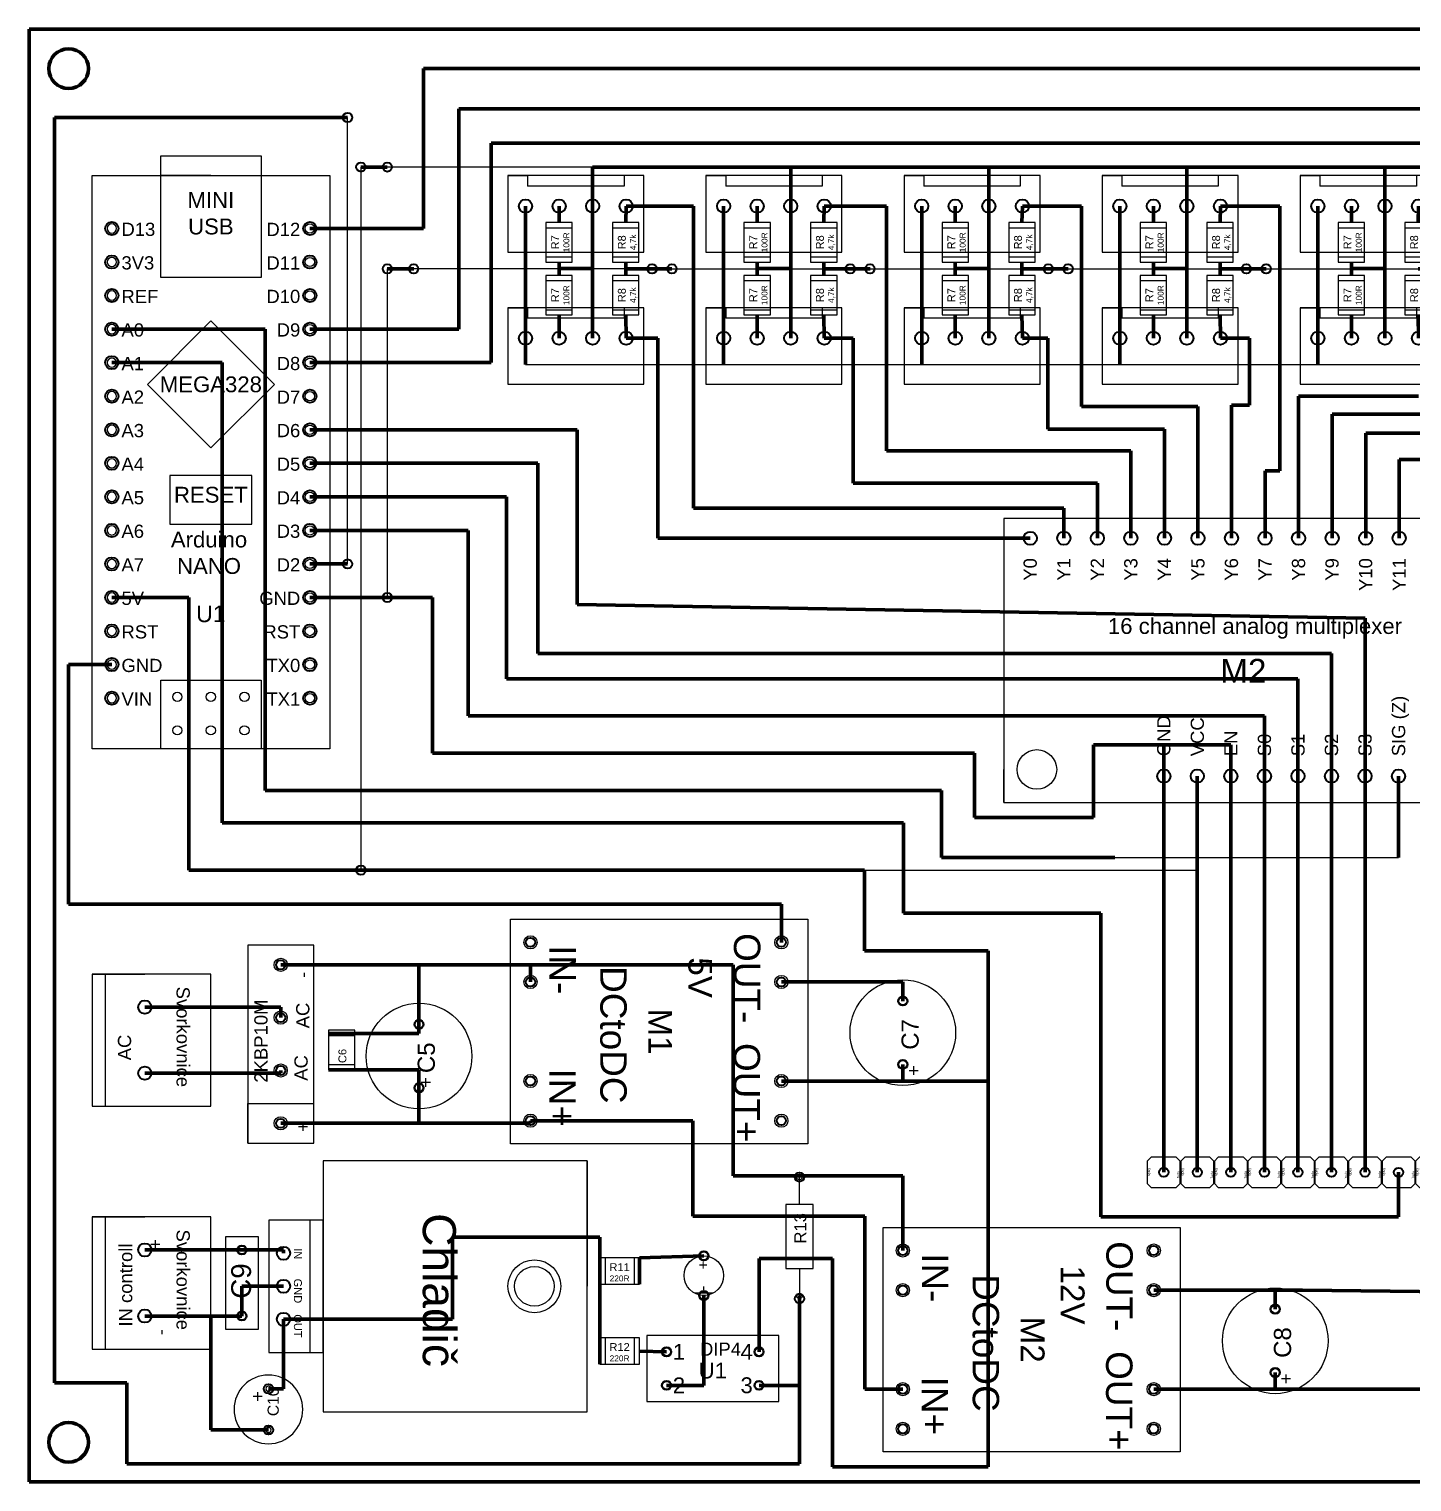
# Model space of a CAD drawing. Header units: millimetres. Extents: x -113 to 59, y -3 to 334.
# Drawn here: x -113.2 to -8.4, y -3.4 to 106.6 of the extents above; entities that cross this region are included whole.
import ezdxf
from ezdxf.enums import TextEntityAlignment as Align

# ---------------------------------------------------------------- set-up
doc = ezdxf.new("R2010")
doc.units = ezdxf.units.MM
for name, color, linetype, lineweight in [('Cesty', 90, 'Continuous', 106), ('Deska', 10, 'Continuous', 70), ('Díry', 106, 'Continuous', 35), ('Díry-šrouby', 10, 'Continuous', 70)]:
    doc.layers.add(name, color=color, linetype=linetype, lineweight=lineweight)
for name, color, linetype in [('Drátové propojky', 172, 'Continuous'), ('Díry-poznámky', 40, 'Continuous'), ('SMD součástky', 172, 'Continuous'), ('Součástky', 212, 'Continuous')]:
    doc.layers.add(name, color=color, linetype=linetype)
doc.styles.get("Standard").update_dxf_attribs({"font": 'arial.ttf'})

# ---------------------------------------------------------------- blocks, each defined once
blk = doc.blocks.new('*U118')
blk.add_circle((0, 0), 0.35)
blk = doc.blocks.new('*U119')
at = {"color": 0, "linetype": 'ByBlock', "lineweight": -2, "transparency": 16777216}
for p in [(-5.08, 2.54), (-2.54, 2.54), (0, 2.54), (-5.08, 0), (-2.54, 0), (0, 0)]:
    blk.add_blockref('*U118', p, dxfattribs=at)
blk = doc.blocks.new('*U120')
blk.add_circle((0, 0), 0.35)
blk = doc.blocks.new('*U121')
at = {"color": 0, "linetype": 'ByBlock', "lineweight": -2, "transparency": 16777216}
for p in [(0, 0), (0, -2.54), (0, -5.08), (0, -7.62), (0, -10.16), (0, -12.7), (0, -15.24), (0, -17.78), (0, -20.32), (0, -22.86), (0, -25.4), (0, -27.94), (0, -30.48), (0, -33.02), (0, -35.56)]:
    blk.add_blockref('*U120', p, dxfattribs=at)
blk = doc.blocks.new('*U122')
blk.add_circle((0, 0), 0.35)
blk = doc.blocks.new('*U123')
at = {"color": 0, "linetype": 'ByBlock', "lineweight": -2, "transparency": 16777216}
for p in [(0, 0), (0, -2.54), (0, -5.08), (0, -7.62), (0, -10.16), (0, -12.7), (0, -15.24), (0, -17.78), (0, -20.32), (0, -22.86), (0, -25.4), (0, -27.94), (0, -30.48), (0, -33.02), (0, -35.56)]:
    blk.add_blockref('*U122', p, dxfattribs=at)
blk = doc.blocks.new('Arduino NANO')
for p, q in [((-3.8, 43.4), (-3.8, 44.9)), ((-3.8, 44.9), (3.8, 44.9)), ((3.8, 44.9), (3.8, 35.7)), ((-9, 0), (-9, 43.4)), ((-9, 43.4), (9, 43.4)), ((0, 43.4), (-3.8, 43.4)), ((-3.8, 35.7), (-3.8, 43.4)), ((0, 43.4), (7.5, 43.4)), ((9, 43.4), (9, 0)), ((3.8, 35.7), (-3.8, 35.7)), ((-4.81, 27.59), (0, 32.4)), ((0, 32.4), (4.81, 27.59)), ((0, 22.78), (-4.81, 27.59)), ((4.81, 27.59), (0, 22.78)), ((3.1, 20.7), (-3.1, 20.7)), ((-3.1, 20.7), (-3.1, 17)), ((3.1, 17), (3.1, 20.7)), ((-3.1, 17), (0, 17)), ((0, 17), (3.1, 17)), ((-3.8, 0), (-3.8, 5.2)), ((-3.8, 5.2), (3.8, 5.2)), ((3.8, 5.2), (3.8, 0)), ((9, 0), (-9, 0)), ((0, 0), (-3.8, 0))]:
    blk.add_line(p, q)
at = {"xscale": -1}
blk.add_blockref('*U123', (-7.5, 39.4), dxfattribs=at)
for name, p in [('*U121', (7.5, 39.4)), ('*U119', (2.54, 1.4))]:
    blk.add_blockref(name, p)
for s, width, insert, char_height, attachment_point in [('MINI\\PUSB', 4.3883, (0, 40.54), 1.2, 5), ('D13', 0.8557, (-6.77, 39.33), 1, 4), ('D12', 0.8557, (6.77, 39.33), 1, 6), ('3V3', 0.8557, (-6.77, 36.79), 1, 4), ('D11', 0.8557, (6.77, 36.79), 1, 6), ('REF', 0.8557, (-6.77, 34.25), 1, 4), ('D10', 0.8557, (6.77, 34.25), 1, 6), ('A0', 0.8557, (-6.77, 31.71), 1, 4), ('D9', 0.8557, (6.77, 31.71), 1, 6), ('A1', 0.8557, (-6.77, 29.17), 1, 4), ('D8', 0.8557, (6.77, 29.17), 1, 6), ('MEGA328', 4.3883, (0, 27.59), 1.2, 5), ('A2', 0.8557, (-6.77, 26.63), 1, 4), ('D7', 0.8557, (6.77, 26.63), 1, 6), ('A3', 0.8557, (-6.77, 24.09), 1, 4), ('D6', 0.8557, (6.77, 24.09), 1, 6), ('A4', 0.8557, (-6.77, 21.55), 1, 4), ('D5', 0.8557, (6.77, 21.55), 1, 6), ('RESET', 4.3883, (0, 19.23), 1.2, 5), ('A5', 0.8557, (-6.77, 19.01), 1, 4), ('D4', 0.8557, (6.77, 19.01), 1, 6), ('A6', 0.8557, (-6.77, 16.47), 1, 4), ('Arduino\\PNANO', 4.3883, (-0.14, 14.84), 1.2, 5), ('D3', 0.8557, (6.77, 16.47), 1, 6), ('A7', 0.8557, (-6.77, 13.93), 1, 4), ('D2', 0.8557, (6.77, 13.93), 1, 6), ('5V', 0.8557, (-6.77, 11.39), 1, 4), ('GND', 0.8557, (6.77, 11.39), 1, 6), ('RST', 0.8557, (-6.77, 8.85), 1, 4), ('RST', 0.8557, (6.77, 8.85), 1, 6), ('GND', 0.8557, (-6.77, 6.31), 1, 4), ('TX0', 0.8557, (6.77, 6.31), 1, 6), ('VIN', 0.8557, (-6.77, 3.77), 1, 4), ('TX1', 0.8557, (6.77, 3.77), 1, 6)]:
    blk.add_mtext_dynamic_manual_height_columns(s, width=width, gutter_width=12.5, heights=[0], dxfattribs=dict(insert=insert, char_height=char_height, attachment_point=attachment_point))
blk.add_attdef('UX', text='', height=1.25).set_placement((0, 10.22), align=Align.MIDDLE_CENTER)
blk = doc.blocks.new('DCtoDC_small')
for p, q in [((0, 0), (0, 22.5)), ((0, 22.5), (17, 22.5)), ((17, 22.5), (17, 0)), ((17, 0), (0, 0))]:
    blk.add_line(p, q)
for centre in [(1.75, 20.5), (4.75, 20.5), (12.25, 20.5), (15.25, 20.5), (1.75, 1.5), (4.75, 1.5), (12.25, 1.5), (15.25, 1.5)]:
    blk.add_circle(centre, 0.5)
at = {"char_height": 2, "attachment_point": 1}
for s, width, insert in [('OUT-', 6.1595, (1.05, 18.91)), ('OUT+', 6.1595, (9.37, 18.89)), ('DCtoDC', 11.4047, (3.55, 8.79)), ('IN-', 6.1595, (1.96, 4.94)), ('IN+', 6.1595, (11.3, 4.92))]:
    blk.add_mtext_dynamic_manual_height_columns(s, width=width, gutter_width=12.5, heights=[0], dxfattribs=dict(at, insert=insert))
blk.add_attdef('VYSTUPNI', (2.88, 13.46), '', height=1.8)
blk.add_attdef('CISLO', text='', height=1.8).set_placement((8.5, 10.43), align=Align.CENTER)
blk = doc.blocks.new('*U205')
blk.add_circle((0, 0), 0.5)
blk = doc.blocks.new('*U206')
at = {"color": 0, "linetype": 'ByBlock', "lineweight": -2, "transparency": 16777216}
for p in [(-17.78, 0), (-15.24, 0), (-12.7, 0), (-10.16, 0), (-7.62, 0), (-5.08, 0), (-2.54, 0), (0, 0)]:
    blk.add_blockref('*U205', p, dxfattribs=at)
blk = doc.blocks.new('*U207')
blk.add_circle((0, 0), 0.5)
blk = doc.blocks.new('*U208')
at = {"color": 0, "linetype": 'ByBlock', "lineweight": -2, "transparency": 16777216}
for p in [(0, 0), (2.54, 0), (5.08, 0), (7.62, 0), (10.16, 0), (12.7, 0), (15.24, 0), (17.78, 0), (20.32, 0), (22.86, 0), (25.4, 0), (27.94, 0), (30.48, 0), (33.02, 0), (35.56, 0), (38.1, 0)]:
    blk.add_blockref('*U207', p, dxfattribs=at)
blk = doc.blocks.new('16-ch-analog-multiplexer')
for p, q in [((42, 21.5), (0, 21.5)), ((0, 21.5), (0, 0)), ((0, 21.5), (0, 20)), ((42, 0), (42, 21.5)), ((0, 0), (0, 2.5)), ((0, 0), (0, 2)), ((0, 0), (42, 0))]:
    blk.add_line(p, q)
for centre in [(2.5, 2.5), (39.5, 2.5)]:
    blk.add_circle(centre, 1.5)
for name, p in [('*U208', (2, 20)), ('*U206', (29.89, 2))]:
    blk.add_blockref(name, p)
at = {"char_height": 1, "rotation": 90}
for s, width, insert, attachment_point in [('Y0', 2.1173, (2, 18.5), 6), ('Y1', 2.1173, (4.54, 18.5), 6), ('Y2', 2.1173, (7.08, 18.5), 6), ('Y3', 2.1173, (9.62, 18.5), 6), ('Y4', 2.1173, (12.16, 18.5), 6), ('Y5', 2.1173, (14.7, 18.5), 6), ('Y6', 2.1173, (17.24, 18.5), 6), ('Y7', 2.1173, (19.78, 18.5), 6), ('Y8', 2.1173, (22.32, 18.5), 6), ('Y9', 2.1173, (24.86, 18.5), 6), ('Y10', 2.1173, (27.4, 18.5), 6), ('Y11', 2.1173, (29.94, 18.5), 6), ('Y12', 2.1173, (32.48, 18.5), 6), ('Y13', 2.1173, (35.02, 18.5), 6), ('Y14', 2.1173, (37.56, 18.5), 6), ('Y15', 2.1173, (40.1, 18.5), 6), ('SIG (Z)', 4.8487, (29.39, 3.5), 1), ('GND', 2.1173, (11.61, 3.5), 1), ('VCC', 2.1173, (14.15, 3.5), 1), ('EN', 2.1173, (16.69, 3.5), 1), ('S0', 2.1173, (19.23, 3.5), 1), ('S1', 2.1173, (21.77, 3.5), 1), ('S2', 2.1173, (24.31, 3.5), 1), ('S3', 2.1173, (26.85, 3.5), 1)]:
    blk.add_mtext_dynamic_manual_height_columns(s, width=width, gutter_width=9, heights=[0], dxfattribs=dict(at, insert=insert, attachment_point=attachment_point))
at = {"insert": (7.88, 13.96), "char_height": 1.2, "attachment_point": 1}
blk.add_mtext_dynamic_manual_height_columns('16 channel analog multiplexer', width=28.0301, gutter_width=9, heights=[0], dxfattribs=at)
blk.add_attdef('CISLO', (16.39, 9.07), '', height=1.8)
blk = doc.blocks.new('*U210')
blk.add_circle((0, 0), 0.5)
blk = doc.blocks.new('*U211')
at = {"color": 0, "linetype": 'ByBlock', "lineweight": -2, "transparency": 16777216}
for p in [(-7.62, 0), (-5.08, 0), (-2.54, 0), (0, 0)]:
    blk.add_blockref('*U210', p, dxfattribs=at)
blk = doc.blocks.new('4-pin-fan-connector')
for p, q in [((8.96, 2.3), (-1.34, 2.3)), ((-1.34, 2.3), (-1.34, -3.5)), ((-1.34, 2.3), (0.16, 2.3)), ((0.16, 2.3), (0.16, 1.5)), ((8.96, 2.3), (7.46, 2.3)), ((7.46, 2.3), (7.46, 1.5)), ((8.96, -3.5), (8.96, 2.3)), ((7.46, 1.5), (0.16, 1.5)), ((8.96, -3.5), (8.96, 0)), ((-1.34, -3.5), (8.96, -3.5))]:
    blk.add_line(p, q)
blk.add_blockref('*U211', (7.62, 0))
blk = doc.blocks.new('*U213')
at = {"layer": 'Součástky', "rotation": 180}
blk.add_blockref('4-pin-fan-connector', (3.81, -0.6), dxfattribs=at)
blk = doc.blocks.new('*U214')
at = {"layer": 'Součástky', "color": 0, "linetype": 'ByBlock', "lineweight": -2, "transparency": 16777216}
for p in [(0, 10), (15, 10), (30, 10), (45, 10), (60, 10), (75, 10), (90, 10), (105, 10), (0, 0), (15, 0), (30, 0), (45, 0), (60, 0), (75, 0), (90, 0), (105, 0)]:
    blk.add_blockref('*U213', p, dxfattribs=at)
blk = doc.blocks.new('Rezistor SMD')
for p, q in [((2.8, 1), (-0.2, 1)), ((-0.2, 1), (-0.2, -1)), ((0.2, 1), (0.2, -1)), ((2.8, 1), (2.3, 1)), ((2.8, 1), (2.4, 1)), ((2.4, 1), (2.4, -1)), ((2.8, -1), (2.8, 1)), ((-0.2, -1), (2.8, -1))]:
    blk.add_line(p, q)
for tag, height, p in [('R', 0.6, (1.3, 0)), ('VALUE', 0.45, (1.3, -0.78))]:
    blk.add_attdef(tag, text='', height=height).set_placement(p, align=Align.CENTER)
blk = doc.blocks.new('*U215')
at = {"layer": 'SMD součástky', "rotation": 90}
for p, values in [((-1.24, -1.3), {'R': 'R7', 'VALUE': '100R'}), ((3.81, -1.3), {'R': 'R8', 'VALUE': '4,7k'})]:
    blk.add_blockref('Rezistor SMD', p, dxfattribs=at).add_auto_attribs(values)
blk = doc.blocks.new('*U216')
at = {"layer": 'Součástky', "color": 0, "linetype": 'ByBlock', "lineweight": -2, "transparency": 16777216}
for p in [(0, 0), (15, 0), (30, 0), (45, 0), (60, 0), (75, 0), (90, 0), (105, 0), (0, -4), (15, -4), (30, -4), (45, -4), (60, -4), (75, -4), (90, -4), (105, -4)]:
    blk.add_blockref('*U215', p, dxfattribs=at)
blk = doc.blocks.new('*U217')
at = {"layer": 'Cesty'}
for p, q in [((1.27, 5), (1.27, -5)), ((-1.27, 0.26), (1.27, 0.26))]:
    blk.add_line(p, q, dxfattribs=at)
blk = doc.blocks.new('*U218')
at = {"layer": 'Cesty', "color": 0, "linetype": 'ByBlock', "lineweight": -2, "transparency": 16777216}
for p in [(0, 0), (15, 0), (30, 0), (45, 0), (60, 0), (75, 0), (90, 0), (105, 0)]:
    blk.add_blockref('*U217', p, dxfattribs=at)
blk = doc.blocks.new('*U219')
at = {"layer": 'Cesty'}
for p, q in [((-3.81, -5), (-3.81, 5)), ((-1.27, 3.76), (-1.27, 5)), ((3.78, 3.76), (3.81, 5)), ((-1.27, -3.24), (-1.27, -5)), ((3.78, -3.24), (3.81, -5))]:
    blk.add_line(p, q, dxfattribs=at)
blk = doc.blocks.new('*U220')
at = {"layer": 'Cesty', "color": 0, "linetype": 'ByBlock', "lineweight": -2, "transparency": 16777216}
for p in [(0, 0), (15, 0), (30, 0), (45, 0), (60, 0), (75, 0), (90, 0), (105, 0)]:
    blk.add_blockref('*U219', p, dxfattribs=at)
blk = doc.blocks.new('*U221')
at = {"layer": 'Cesty'}
for p, q in [((-1.925, 0), (0.075, 0)), ((0.075, 0), (1.575, 0))]:
    blk.add_line(p, q, dxfattribs=at)
at = {"layer": 'Díry'}
for centre in [(0.075, 0), (1.575, 0)]:
    blk.add_circle(centre, 0.35, dxfattribs=at)
blk = doc.blocks.new('*U222')
at = {"layer": 'Díry', "color": 0, "linetype": 'ByBlock', "lineweight": -2, "transparency": 16777216}
for p in [(0, 0), (15, 0), (30, 0), (45, 0), (60, 0), (75, 0), (90, 0), (105, 0)]:
    blk.add_blockref('*U221', p, dxfattribs=at)
blk = doc.blocks.new('*U223')
at = {"layer": 'Drátové propojky'}
blk.add_line((-6.75, 0), (6.75, 0), dxfattribs=at)
blk = doc.blocks.new('*U224')
at = {"layer": 'Drátové propojky', "color": 0, "linetype": 'ByBlock', "lineweight": -2, "transparency": 16777216}
for p in [(0, 0), (15, 0), (30, 0), (45, 0), (60, 0), (75, 0), (90, 0)]:
    blk.add_blockref('*U223', p, dxfattribs=at)
blk = doc.blocks.new('*U225')
at = {"layer": 'Cesty'}
blk.add_line((0, -1.48), (0, 1.48), dxfattribs=at)
blk = doc.blocks.new('*U226')
at = {"layer": 'Cesty', "color": 0, "linetype": 'ByBlock', "lineweight": -2, "transparency": 16777216}
for p in [(0, 0), (15, 0), (30, 0), (45, 0), (60, 0), (75, 0), (90, 0), (105, 0)]:
    blk.add_blockref('*U225', p, dxfattribs=at)
blk = doc.blocks.new('*U227')
at = {"layer": 'Cesty'}
blk.add_line((0, 1), (0, -1), dxfattribs=at)
blk = doc.blocks.new('*U228')
at = {"layer": 'Cesty', "color": 0, "linetype": 'ByBlock', "lineweight": -2, "transparency": 16777216}
for p in [(0, 0), (15, 0), (30, 0), (45, 0), (60, 0), (75, 0), (90, 0), (105, 0)]:
    blk.add_blockref('*U227', p, dxfattribs=at)
blk = doc.blocks.new('Oboustraný kolík přímý (1pin)')
for p, q in [((-2.5, -0.3), (-2.2, 0)), ((-0.3, 0), (-2.2, 0)), ((-0.3, 0), (0, -0.3)), ((-2.5, -0.3), (-2.5, -2)), ((0, -2), (0, -0.3)), ((-2.5, -2), (-2.2, -2.3)), ((0, -2), (-0.3, -2.3)), ((-2.2, -2.3), (-0.3, -2.3))]:
    blk.add_line(p, q)
blk.add_circle((-1.25, -1.15), 0.35)
at = {"char_height": 0.2, "attachment_point": 1}
for insert, rotation in [((-2.24, -0.84), 270), ((-0.24, -1.61), 90)]:
    blk.add_mtext_dynamic_manual_height_columns('řada', width=0.3606, gutter_width=12.5, heights=[0], dxfattribs=dict(at, insert=insert, rotation=rotation))
blk = doc.blocks.new('Oboustraný kolík přímý')
at = {"layer": 'Součástky'}
blk.add_blockref('Oboustraný kolík přímý (1pin)', (0, 0), dxfattribs=at)
blk = doc.blocks.new('*U229')
at = {"layer": 'Cesty'}
blk.add_blockref('Oboustraný kolík přímý', (1.25, 1.15), dxfattribs=at)
blk = doc.blocks.new('*U230')
at = {"layer": 'Cesty', "color": 0, "linetype": 'ByBlock', "lineweight": -2, "transparency": 16777216}
for p in [(0, 0), (2.54, 0), (5.08, 0), (7.62, 0), (10.16, 0), (12.7, 0), (15.24, 0), (17.78, 0), (20.32, 0)]:
    blk.add_blockref('*U229', p, dxfattribs=at)
blk = doc.blocks.new('Svorkovnice')
for p, q in [((7.5, 5), (-2.5, 5)), ((-2.5, 5), (-2.5, -4)), ((7.5, -4), (7.5, 5)), ((-2.5, -4), (-2.5, 0)), ((-2.5, -4), (-2.5, -3)), ((-2.5, -3), (7.5, -3)), ((-2.5, -4), (7.5, -4))]:
    blk.add_line(p, q)
for centre in [(0, 0), (5, 0)]:
    blk.add_circle(centre, 0.5)
at = {"insert": (-1.55, 3.4), "char_height": 1, "attachment_point": 1}
blk.add_mtext_dynamic_manual_height_columns('Svorkovnice', width=1.7485, gutter_width=12.5, heights=[0], dxfattribs=at)
blk = doc.blocks.new('*U231')
blk.add_circle((0, 0), 0.5)
blk = doc.blocks.new('*U232')
at = {"color": 0, "linetype": 'ByBlock', "lineweight": -2, "transparency": 16777216}
for p in [(-12, 0), (-8, 0), (-4, 0), (0, 0)]:
    blk.add_blockref('*U231', p, dxfattribs=at)
blk = doc.blocks.new('Diodový můstek 2KBP10M')
for p, q in [((13.5, 2.5), (-1.5, 2.5)), ((-1.5, 2.5), (-1.5, -2.5)), ((-1.5, 2.5), (1.5, 2.5)), ((1.5, 2.5), (1.5, -2.5)), ((13.5, -2.5), (13.5, 2.5)), ((-1.5, -2.5), (13.5, -2.5))]:
    blk.add_line(p, q)
blk.add_blockref('*U232', (12, 0))
at = {"char_height": 1, "attachment_point": 1}
for s, insert in [('2KBP10M', (3.08, 2)), ('AC', (3.22, -1.04)), ('+', (-0.65, -1.17)), ('AC', (7.19, -1.17)), ('-', (11.01, -1.17))]:
    blk.add_mtext_dynamic_manual_height_columns(s, width=2.8197, gutter_width=12.5, heights=[0], dxfattribs=dict(at, insert=insert))
blk = doc.blocks.new('*U236')
blk.add_circle((0, 0), 0.3)
blk = doc.blocks.new('*U235')
at = {"color": 0, "linetype": 'ByBlock', "lineweight": -2, "transparency": 16777216}
for p in [(0, 0), (4.8, 0)]:
    blk.add_blockref('*U236', p, dxfattribs=at)
blk = doc.blocks.new('BLOCK5')
blk.add_circle((2.4, 0), 4)
blk.add_blockref('*U235', (0, 0))
blk.add_attdef('C', (1.11, -1.2), '', height=1.3)
blk = doc.blocks.new('Kondenzátor SMD 1206')
for p, q in [((2.8, 1), (-0.2, 1)), ((-0.2, 1), (-0.2, -1)), ((0.2, 1), (0.2, -1)), ((2.8, 1), (2.3, 1)), ((2.8, 1), (2.4, 1)), ((2.4, 1), (2.4, -1)), ((2.8, -1), (2.8, 1)), ((-0.2, -1), (2.8, -1))]:
    blk.add_line(p, q)
blk.add_attdef('C', (0.32, -0.36), '', height=0.6)
blk = doc.blocks.new('*U272')
at = {"layer": 'Díry'}
blk.add_circle((0, 0), 0.5, dxfattribs=at)
blk = doc.blocks.new('*U273')
at = {"layer": 'Díry', "color": 0, "linetype": 'ByBlock', "lineweight": -2, "transparency": 16777216}
for p in [(0, 0), (15, 0), (0, -2.54), (15, -2.54), (0, -5.08), (15, -5.08), (0, -7.62), (15, -7.62), (0, -10.16), (15, -10.16), (0, -12.7), (15, -12.7), (0, -15.24), (15, -15.24), (0, -17.78), (15, -17.78), (0, -20.32), (15, -20.32), (0, -22.86), (15, -22.86), (0, -25.4), (15, -25.4), (0, -27.94), (15, -27.94), (0, -30.48), (15, -30.48), (0, -33.02), (15, -33.02), (0, -35.56), (15, -35.56)]:
    blk.add_blockref('*U272', p, dxfattribs=at)
blk = doc.blocks.new('*U278')
at = {"layer": 'Díry'}
blk.add_circle((0, 0), 0.5, dxfattribs=at)
blk = doc.blocks.new('*U279')
at = {"layer": 'Díry', "color": 0, "linetype": 'ByBlock', "lineweight": -2, "transparency": 16777216}
for p in [(0, 0), (2.54, 0), (5.08, 0), (7.62, 0), (0, -10), (2.54, -10), (5.08, -10), (7.62, -10)]:
    blk.add_blockref('*U278', p, dxfattribs=at)
blk = doc.blocks.new('*U276')
at = {"layer": 'Díry'}
blk.add_blockref('*U279', (-3.81, 5), dxfattribs=at)
blk = doc.blocks.new('*U277')
at = {"layer": 'Díry', "color": 0, "linetype": 'ByBlock', "lineweight": -2, "transparency": 16777216}
for p in [(0, 0), (15, 0), (30, 0), (45, 0), (60, 0), (75, 0), (90, 0), (105, 0)]:
    blk.add_blockref('*U276', p, dxfattribs=at)
blk = doc.blocks.new('*U280')
blk.add_circle((0, 0), 0.5)
blk = doc.blocks.new('*U281')
at = {"color": 0, "linetype": 'ByBlock', "lineweight": -2, "transparency": 16777216}
for p in [(0, 0), (2.5, 0), (5, 0)]:
    blk.add_blockref('*U280', p, dxfattribs=at)
blk = doc.blocks.new('L7812')
for p, q in [((7.5, 3), (-2.5, 3)), ((-2.5, 3), (-2.5, -1.1)), ((-2.5, 3), (-2.5, 2)), ((-2.5, 3), (-2.5, 0)), ((7.5, -1.1), (7.5, 3)), ((-2.5, 2), (7.5, 2)), ((-2.5, -1.1), (7.5, -1.1))]:
    blk.add_line(p, q)
blk.add_blockref('*U281', (0, 0))
at = {"char_height": 0.6, "attachment_point": 1}
for s, insert in [('IN', (-0.38, 1.39)), ('GND', (1.92, 1.39)), ('OUT', (4.62, 1.39))]:
    blk.add_mtext_dynamic_manual_height_columns(s, width=0.9779, gutter_width=12.5, heights=[0], dxfattribs=dict(at, insert=insert))
blk = doc.blocks.new('Chladič')
for p, q in [((-9.5, 20), (-9.5, 0)), ((9.5, 20), (-9.5, 20)), ((-9.5, 20), (0, 20)), ((9.5, 0), (9.5, 20)), ((-9.5, 0), (9.5, 0))]:
    blk.add_line(p, q)
blk.add_circle((0, 16), 2)
at = {"insert": (-5.54, 10.05), "char_height": 2.5, "attachment_point": 1}
blk.add_mtext_dynamic_manual_height_columns('Chladič', width=10.8294, gutter_width=12.5, heights=[0], dxfattribs=at)
blk = doc.blocks.new('Kondenzátor-roztec-5mm')
at = {"layer": 'Součástky'}
for p, q in [((6, 1.25), (-1, 1.25)), ((-1, 1.25), (-1, -1.25)), ((6, -1.25), (6, 1.25)), ((-1, -1.25), (6, -1.25))]:
    blk.add_line(p, q, dxfattribs=at)
for centre in [(0, 0), (5, 0)]:
    blk.add_circle(centre, 0.3, dxfattribs=at)
blk.add_attdef('C', (1.31, -0.69), '', height=1.5, dxfattribs=at)
blk = doc.blocks.new('*U200')
blk.add_circle((0, 0), 0.3)
blk = doc.blocks.new('*U199')
at = {"color": 0, "linetype": 'ByBlock', "lineweight": -2, "transparency": 16777216}
for p in [(0, 0), (4.8, 0)]:
    blk.add_blockref('*U200', p, dxfattribs=at)
blk = doc.blocks.new('BLOCK4')
blk.add_circle((2.4, 0), 4)
blk.add_blockref('*U199', (0, 0))
blk.add_attdef('C', (1.11, -1.2), '', height=1.3)
blk = doc.blocks.new('Dip4_IO')
for p, q in [((8.5, 1.23), (-1.5, 1.23)), ((-1.5, 1.23), (-1.5, -3.77)), ((8.5, -3.77), (8.5, 1.23)), ((-1.5, -3.77), (8.5, -3.77))]:
    blk.add_line(p, q)
for centre in [(0, 0), (7, 0), (0, -2.54), (7, -2.54)]:
    blk.add_circle(centre, 0.3)
for s, width, gutter_width, insert, char_height, attachment_point in [('1', 1.2863, 6, (0.47, 0), 1.2, 4), ('DIP4', 2.3875, 12.5, (2.53, 0.7), 1, 1), ('4', 1.2863, 6, (6.53, 0), 1.2, 6), ('2', 1.2863, 6, (0.47, -2.54), 1.2, 4), ('3', 1.2863, 6, (6.53, -2.54), 1.2, 6)]:
    blk.add_mtext_dynamic_manual_height_columns(s, width=width, gutter_width=gutter_width, heights=[0], dxfattribs=dict(insert=insert, char_height=char_height, attachment_point=attachment_point))
blk.add_attdef('IONUM', text='', height=1.2).set_placement((3.5, -2.02), align=Align.CENTER)
blk = doc.blocks.new('Kontrolka')
at = {"layer": 'Součástky'}
blk.add_line((2.83, 0.7), (2.83, -0.7), dxfattribs=at)
for centre, radius in [((1.5, 0), 1.5), ((0, 0), 0.3), ((3, 0), 0.3)]:
    blk.add_circle(centre, radius, dxfattribs=at)
at = {"layer": 'Součástky', "char_height": 0.8, "attachment_point": 1}
for s, insert in [('+', (0.37, 0.37)), ('-', (2.26, 0.48))]:
    blk.add_mtext_dynamic_manual_height_columns(s, width=0.9829, gutter_width=6.5, heights=[0], dxfattribs=dict(at, insert=insert))
blk = doc.blocks.new('Rezistor')
for p, q in [((3, 0), (0, 0)), ((10, 1.5), (3, 1.5)), ((3, 1.5), (3, -1.5)), ((10, -1.5), (10, 1.5)), ((10, 0), (13, 0)), ((3, -1.5), (10, -1.5))]:
    blk.add_line(p, q)
for centre in [(0, 0), (13, 0)]:
    blk.add_circle(centre, 0.3)
blk.add_attdef('R', (5.73, -0.74), '', height=1.3)

msp = doc.modelspace()

# ---------------------------------------------------------------- linework, layer by layer
at = {"layer": 'Cesty'}
for p, q in [((-83.28, 91.47), (-83.28, 103.57)), ((-83.28, 103.57), (47.68, 103.57)), ((57.04, 100.52), (-80.6, 100.52)), ((-80.6, 100.52), (-80.6, 83.85)), ((-111.22, 4.08), (-111.22, 99.87)), ((-89.04, 99.87), (-111.22, 99.87)), ((-78.16, 81.31), (-78.16, 97.94)), ((-78.16, 97.94), (54.82, 97.94)), ((-86.03, 96.12), (-88.03, 96.12)), ((-70.48, 96.12), (34.52, 96.12)), ((-67.94, 93.17), (-62.85, 93.17)), ((-62.85, 93.17), (-62.85, 70.29)), ((-52.94, 93.17), (-48.23, 93.17)), ((-48.23, 93.17), (-48.23, 74.63)), ((-37.94, 93.17), (-33.45, 93.17)), ((-33.45, 93.17), (-33.45, 77.99)), ((-22.94, 93.17), (-18.45, 93.17)), ((-18.45, 93.17), (-18.45, 73.11)), ((-91.89, 91.47), (-83.28, 91.47)), ((-84.03, 88.42), (-86.03, 88.42)), ((-73.02, 87.92), (-73.02, 88.92)), ((-67.97, 87.92), (-67.97, 88.92)), ((-58.02, 87.92), (-58.02, 88.92)), ((-52.97, 87.92), (-52.97, 88.92)), ((-43.02, 87.92), (-43.02, 88.92)), ((-37.97, 87.92), (-37.97, 88.92)), ((-28.02, 87.92), (-28.02, 88.92)), ((-22.97, 87.92), (-22.97, 88.92)), ((-13.02, 87.92), (-13.02, 88.92)), ((-106.89, 83.85), (-95.28, 83.85)), ((-95.28, 83.85), (-95.28, 48.93)), ((-80.6, 83.85), (-91.89, 83.85)), ((-67.94, 83.17), (-65.55, 83.17)), ((-65.55, 83.17), (-65.55, 68.01)), ((-52.94, 83.17), (-50.75, 83.17)), ((-50.75, 83.17), (-50.75, 72.19)), ((-37.94, 83.17), (-36.02, 83.17)), ((-36.02, 83.17), (-36.02, 76.28)), ((-22.94, 83.17), (-20.73, 83.17)), ((-20.73, 83.17), (-20.73, 78.1)), ((-106.89, 81.31), (-98.53, 81.31)), ((-98.53, 81.31), (-98.53, 46.47)), ((-91.89, 81.31), (-78.16, 81.31)), ((-7.94, 78.78), (-17.02, 78.78)), ((-17.02, 78.78), (-17.02, 68.01)), ((-33.45, 77.99), (-24.64, 77.99)), ((-24.64, 77.99), (-24.64, 68.01)), ((-20.73, 78.1), (-22.1, 78.1)), ((-22.1, 78.1), (-22.1, 68.01)), ((-3.22, 77.42), (-14.48, 77.42)), ((-14.48, 77.42), (-14.48, 68.01)), ((-71.64, 76.23), (-91.89, 76.23)), ((-71.64, 63), (-71.64, 76.23)), ((-36.02, 76.28), (-27.18, 76.28)), ((-27.18, 76.28), (-27.18, 68.01)), ((7.06, 75.97), (-11.94, 75.97)), ((-11.94, 75.97), (-11.94, 68.01)), ((-48.23, 74.63), (-29.72, 74.63)), ((-29.72, 74.63), (-29.72, 68.01)), ((11.8, 73.98), (-9.4, 73.98)), ((-9.4, 73.98), (-9.4, 68.01)), ((-74.64, 73.69), (-91.89, 73.69)), ((-74.64, 59.28), (-74.64, 73.69)), ((-18.45, 73.11), (-19.56, 73.11)), ((-19.56, 73.11), (-19.56, 68.01)), ((-50.75, 72.19), (-32.26, 72.19)), ((-32.26, 72.19), (-32.26, 68.01)), ((-77, 71.15), (-91.89, 71.15)), ((-77, 57.37), (-77, 71.15)), ((-62.85, 70.29), (-34.8, 70.29)), ((-34.8, 70.29), (-34.8, 68.01)), ((-79.91, 68.61), (-91.89, 68.61)), ((-79.91, 54.56), (-79.91, 68.61)), ((-65.55, 68.01), (-37.34, 68.01)), ((-91.89, 66.07), (-89.04, 66.07)), ((-106.89, 63.53), (-101.07, 63.53)), ((-101.07, 63.53), (-101.07, 42.88)), ((-82.6, 63.53), (-91.89, 63.53)), ((-82.6, 51.75), (-82.6, 63.53)), ((-11.99, 61.97), (-71.64, 63)), ((-11.99, 50.01), (-11.99, 61.97)), ((-106.89, 58.45), (-110.16, 58.45)), ((-110.16, 58.45), (-110.16, 40.3)), ((-14.53, 59.28), (-74.64, 59.28)), ((-14.53, 50.01), (-14.53, 59.28)), ((-17.07, 57.37), (-77, 57.37)), ((-17.07, 50.01), (-17.07, 57.37)), ((-19.61, 54.56), (-79.91, 54.56)), ((-19.61, 50.01), (-19.61, 54.56)), ((-41.57, 51.75), (-82.6, 51.75)), ((-41.57, 46.87), (-41.57, 51.75)), ((-27.23, 52.38), (-32.56, 52.38)), ((-32.56, 52.38), (-32.56, 46.87)), ((-27.23, 50.01), (-27.23, 52.38)), ((-27.23, 52.38), (-22.15, 52.38)), ((-22.15, 52.38), (-22.15, 50.01)), ((-27.23, 50.01), (-27.23, 20.01)), ((-24.69, 20.01), (-24.69, 50.01)), ((-22.15, 20.01), (-22.15, 50.01)), ((-19.61, 50.01), (-19.61, 20.01)), ((-17.07, 20.01), (-17.07, 50.01)), ((-14.53, 50.01), (-14.53, 20.01)), ((-11.99, 20.01), (-11.99, 50.01)), ((-9.45, 50.01), (-9.45, 43.84)), ((-95.28, 48.93), (-44.07, 48.93)), ((-44.07, 48.93), (-44.07, 43.84)), ((-98.53, 46.47), (-46.93, 46.47)), ((-46.93, 46.47), (-46.93, 39.64)), ((-32.56, 46.87), (-41.57, 46.87)), ((-44.07, 43.84), (-30.94, 43.84)), ((-101.07, 42.88), (-86.03, 42.88)), ((-86.03, 42.88), (-49.89, 42.88)), ((-49.89, 36.78), (-49.89, 42.88)), ((-110.16, 40.3), (-56.19, 40.3)), ((-56.19, 40.3), (-56.19, 37.42)), ((-46.93, 39.64), (-31.99, 39.64)), ((-31.99, 39.64), (-31.99, 16.63)), ((-40.53, 36.78), (-49.89, 36.78)), ((-40.53, 26.92), (-40.53, 36.78)), ((-94.1, 35.72), (-83.63, 35.72)), ((-83.63, 35.72), (-83.63, 31.21)), ((-83.63, 35.72), (-75.19, 35.72)), ((-75.19, 35.72), (-75.19, 34.42)), ((-75.19, 35.72), (-72.9, 35.72)), ((-72.9, 35.72), (-59.85, 35.72)), ((-59.85, 35.72), (-59.85, 19.75)), ((-56.19, 34.42), (-46.99, 34.42)), ((-46.99, 34.42), (-46.99, 32.98)), ((-104.39, 32.52), (-94.1, 32.52)), ((-94.1, 32.52), (-94.1, 31.72)), ((-83.63, 30.51), (-83.63, 31.21)), ((-90.49, 30.51), (-83.63, 30.51)), ((-104.39, 27.52), (-94.1, 27.52)), ((-94.1, 27.52), (-94.1, 27.72)), ((-94.1, 27.52), (-94.1, 27.52)), ((-90.49, 27.76), (-83.63, 27.76)), ((-83.63, 27.76), (-83.63, 26.41)), ((-46.99, 26.92), (-46.99, 28.18)), ((-83.63, 23.72), (-83.63, 26.41)), ((-56.19, 26.92), (-46.99, 26.92)), ((-46.99, 26.92), (-40.53, 26.92)), ((-40.53, 26.92), (-40.53, -2.3)), ((-94.1, 23.72), (-83.63, 23.72)), ((-83.63, 23.72), (-75.19, 23.72)), ((-75.19, 23.72), (-75.19, 23.92)), ((-75.19, 23.92), (-62.89, 23.92)), ((-62.89, 23.92), (-62.89, 16.68)), ((-9.45, 20.01), (-9.45, 16.63)), ((-59.85, 19.75), (-46.99, 19.75)), ((-46.99, 19.75), (-46.99, 14.09)), ((-62.89, 16.68), (-49.88, 16.68)), ((-49.88, 16.68), (-49.88, 3.59)), ((-9.45, 16.63), (-31.99, 16.63)), ((-81.1, 8.88), (-81.1, 15.11)), ((-81.1, 15.11), (-69.94, 15.11)), ((-69.94, 15.11), (-69.94, 5.48)), ((-104.39, 14.13), (-93.89, 14.13)), ((-93.89, 14.13), (-93.89, 13.88)), ((-66.94, 13.53), (-62.06, 13.69)), ((-66.94, 13.53), (-66.94, 11.53)), ((-52.32, 13.49), (-57.88, 13.49)), ((-57.88, 13.49), (-57.88, 6.42)), ((-52.32, 6.42), (-52.32, 13.49)), ((-97.04, 9.13), (-97.04, 11.38)), ((-97.04, 11.38), (-93.89, 11.38)), ((-27.99, 11.09), (-18.79, 11.09)), ((-18.79, 11.09), (-18.79, 9.65)), ((-18.79, 11.09), (-16.73, 11.09)), ((-16.73, 11.09), (-2.01, 10.92)), ((-62.06, 10.69), (-62.06, 3.88)), ((-54.82, 10.65), (-54.82, 3.88)), ((-104.39, 9.13), (-97.04, 9.13)), ((-99.39, 0.5), (-99.39, 9.13)), ((-93.89, 8.88), (-93.89, 3.62)), ((-93.89, 8.88), (-81.1, 8.88)), ((-64.88, 6.42), (-66.94, 6.48)), ((-52.32, -2.3), (-52.32, 6.42)), ((-18.79, 3.59), (-18.79, 4.85)), ((-105.75, 4.08), (-111.22, 4.08)), ((-105.75, -2.07), (-105.75, 4.08)), ((-93.89, 3.62), (-95.03, 3.62)), ((-62.06, 3.88), (-64.88, 3.88)), ((-54.82, 3.88), (-57.88, 3.88)), ((-54.82, 3.88), (-54.82, -2.07)), ((-49.88, 3.59), (-46.99, 3.59)), ((-27.99, 3.59), (-18.79, 3.59)), ((-18.79, 3.59), (-10.67, 3.59)), ((-10.67, 3.59), (4.06, 3.59)), ((-95.03, 0.5), (-99.39, 0.5)), ((-54.82, -2.07), (-105.75, -2.07)), ((-40.53, -2.3), (-52.32, -2.3))]:
    msp.add_line(p, q, dxfattribs=at)
at = {"layer": 'Deska'}
for p, q in [((-113.16, 106.57), (58.84, 106.57)), ((-113.16, -3.43), (-113.16, 106.57)), ((58.84, -3.43), (-113.16, -3.43))]:
    msp.add_line(p, q, dxfattribs=at)
at = {"layer": 'Drátové propojky'}
for p, q in [((-89.04, 66.07), (-89.04, 99.87)), ((-88.03, 96.12), (-88.03, 42.88)), ((-70.48, 96.12), (-86.03, 96.12)), ((-86.03, 88.42), (-86.03, 63.53)), ((-65.97, 88.42), (-84.03, 88.42)), ((-75.56, 81.17), (29.44, 81.17)), ((-30.94, 43.84), (-9.45, 43.84)), ((-49.89, 42.88), (-24.69, 42.88))]:
    msp.add_line(p, q, dxfattribs=at)
at = {"layer": 'Díry'}
for centre, radius in [((-89.04, 99.87), 0.35), ((-88.03, 96.12), 0.35), ((-86.03, 96.12), 0.35), ((-86.03, 88.42), 0.35), ((-84.03, 88.42), 0.35), ((-37.34, 68.01), 0.5), ((-34.8, 68.01), 0.5), ((-32.26, 68.01), 0.5), ((-29.72, 68.01), 0.5), ((-27.18, 68.01), 0.5), ((-24.64, 68.01), 0.5), ((-22.1, 68.01), 0.5), ((-19.56, 68.01), 0.5), ((-17.02, 68.01), 0.5), ((-14.48, 68.01), 0.5), ((-11.94, 68.01), 0.5), ((-9.4, 68.01), 0.5), ((-89.04, 66.07), 0.35), ((-86.03, 63.53), 0.35), ((-27.23, 50.01), 0.5), ((-24.69, 50.01), 0.5), ((-22.15, 50.01), 0.5), ((-19.61, 50.01), 0.5), ((-17.07, 50.01), 0.5), ((-14.53, 50.01), 0.5), ((-11.99, 50.01), 0.5), ((-9.45, 50.01), 0.5), ((-88.03, 42.88), 0.35), ((-75.19, 37.42), 0.35), ((-56.19, 37.42), 0.35), ((-94.1, 35.72), 0.35), ((-75.19, 34.42), 0.35), ((-56.19, 34.42), 0.35), ((-104.39, 32.52), 0.5), ((-46.99, 32.98), 0.35), ((-94.1, 31.72), 0.35), ((-83.63, 31.21), 0.35), ((-104.39, 27.52), 0.5), ((-94.1, 27.72), 0.35), ((-46.99, 28.18), 0.35), ((-83.63, 26.41), 0.35), ((-75.19, 26.92), 0.35), ((-56.19, 26.92), 0.35), ((-75.19, 23.92), 0.35), ((-56.19, 23.92), 0.35), ((-94.1, 23.72), 0.35), ((-54.82, 19.65), 0.35), ((-27.23, 20.01), 0.35), ((-24.69, 20.01), 0.35), ((-22.15, 20.01), 0.35), ((-19.61, 20.01), 0.35), ((-17.07, 20.01), 0.35), ((-14.53, 20.01), 0.35), ((-11.99, 20.01), 0.35), ((-9.45, 20.01), 0.35), ((-104.39, 14.13), 0.5), ((-97.04, 14.13), 0.35), ((-93.89, 13.88), 0.5), ((-46.99, 14.09), 0.35), ((-27.99, 14.09), 0.35), ((-62.06, 13.69), 0.35), ((-93.89, 11.38), 0.5), ((-62.06, 10.69), 0.35), ((-46.99, 11.09), 0.35), ((-27.99, 11.09), 0.35), ((-54.82, 10.44), 0.35), ((-18.79, 9.65), 0.35), ((-104.39, 9.13), 0.5), ((-97.04, 9.13), 0.35), ((-93.89, 8.88), 0.5), ((-64.88, 6.42), 0.35), ((-57.88, 6.42), 0.35), ((-18.79, 4.85), 0.35), ((-95.03, 3.62), 0.35), ((-64.88, 3.88), 0.35), ((-57.88, 3.88), 0.35), ((-46.99, 3.59), 0.35), ((-27.99, 3.59), 0.35), ((-95.03, 0.5), 0.35), ((-46.99, 0.59), 0.35), ((-27.99, 0.59), 0.35)]:
    msp.add_circle(centre, radius, dxfattribs=at)
at = {"layer": 'Díry-poznámky'}
for centre in [(-36.84, 50.51), (-74.89, 11.38)]:
    msp.add_circle(centre, 1.5, dxfattribs=at)
at = {"layer": 'Díry-šrouby'}
msp.add_line((-113.16, 106.57), (-113.16, 103.57), dxfattribs=at)
for centre in [(-110.16, 103.57), (-110.16, -0.43)]:
    msp.add_circle(centre, 1.5, dxfattribs=at)

# ---------------------------------------------------------------- block references
at = {"layer": 'Cesty'}
for name, p in [('*U226', (-70.48, 94.65)), ('*U220', (-71.75, 88.17)), ('*U218', (-71.75, 88.17)), ('*U228', (-75.56, 82.17)), ('*U230', (-27.23, 20.01))]:
    msp.add_blockref(name, p, dxfattribs=at)
at = {"layer": 'Cesty', "rotation": 90}
msp.add_blockref('Kondenzátor-roztec-5mm', (-97.04, 9.13), dxfattribs=at).add_auto_attribs({'C': 'C9'})
at = {"layer": 'Cesty', "rotation": 270}
msp.add_blockref('Kontrolka', (-62.06, 13.69), dxfattribs=at)
at = {"layer": 'Drátové propojky'}
msp.add_blockref('*U224', (-57.72, 88.42), dxfattribs=at)
at = {"layer": 'Díry'}
for name, p in [('*U277', (-71.75, 88.17)), ('*U273', (-106.89, 91.47)), ('*U222', (-66.05, 88.42))]:
    msp.add_blockref(name, p, dxfattribs=at)
at = {"layer": 'SMD součástky', "rotation": 90}
msp.add_blockref('Kondenzátor SMD 1206', (-89.49, 27.96), dxfattribs=at).add_auto_attribs({'C': 'C6'})
at = {"layer": 'SMD součástky'}
for p, values in [((-69.74, 12.53), {'R': 'R11', 'VALUE': '220R'}), ((-69.74, 6.48), {'R': 'R12', 'VALUE': '220R'})]:
    msp.add_blockref('Rezistor SMD', p, dxfattribs=at).add_auto_attribs(values)
at = {"layer": 'Součástky'}
for name, p, values in [('Arduino NANO', (-99.39, 52.07), {'UX': 'U1'}), ('16-ch-analog-multiplexer', (-39.34, 48.01), {'CISLO': 'M2'}), ('Dip4_IO', (-64.88, 6.42), {'IONUM': 'U1'})]:
    msp.add_blockref(name, p, dxfattribs=at).add_auto_attribs(values)
for name, p, rotation in [('*U214', (33.25, 92.57), 180), ('Diodový můstek 2KBP10M', (-94.1, 23.72), 89.99999999999999), ('Svorkovnice', (-104.39, 32.52), 270), ('Chladič', (-90.89, 11.38), 270), ('Svorkovnice', (-104.39, 14.13), 270), ('L7812', (-93.89, 13.88), 270)]:
    msp.add_blockref(name, p, dxfattribs=dict(at, rotation=rotation))
msp.add_blockref('*U216', (-71.78, 90.42), dxfattribs=at)
for name, p, rotation, values in [('DCtoDC_small', (-76.69, 39.17), 270, {'VYSTUPNI': '5V', 'CISLO': 'M1'}), ('BLOCK5', (-46.99, 28.18), 90, {'C': 'C7'}), ('BLOCK5', (-83.63, 26.41), 90, {'C': 'C5'}), ('DCtoDC_small', (-48.49, 15.84), 270, {'VYSTUPNI': '12V', 'CISLO': 'M2'}), ('BLOCK5', (-18.79, 4.85), 90, {'C': 'C8'})]:
    msp.add_blockref(name, p, dxfattribs=dict(at, rotation=rotation)).add_auto_attribs(values)
at = {"layer": 'Součástky', "xscale": 0.6923076923076923, "yscale": 0.6923076923076923, "zscale": 0.6923076923076923, "rotation": 90}
msp.add_blockref('Rezistor', (-54.82, 10.65), dxfattribs=at).add_auto_attribs({'R': 'R13'})
at = {"layer": 'Součástky'}
ref = msp.add_blockref('BLOCK4', (-95.03, 3.62), dxfattribs=dict(at, xscale=-0.65, yscale=0.65, zscale=0.65, rotation=90))
ref.add_attrib('C', 'C10', (-94.25, 1.55), dxfattribs={"layer": '0', "height": 0.845, "rotation": 90})

# ---------------------------------------------------------------- texts
at = {"layer": 'Součástky', "char_height": 1, "rotation": 90}
for s, width, insert, attachment_point in [('AC', 4.145, (-106.43, 28.49), 1), ('+', 4.145, (-46.69, 27.3), 1), ('+', 4.145, (-83.63, 26.41), 1), ('IN controll', 7.7128, (-106.34, 8.33), 1), ('+', 4.145, (-104.11, 14.14), 1), ('-', 4.145, (-103.7, 7.67), 1), ('+', 4.145, (-18.5, 3.97), 1), ('+', 6.324, (-96.37, 3.45), 3)]:
    msp.add_mtext_dynamic_manual_height_columns(s, width=width, gutter_width=12.5, heights=[0], dxfattribs=dict(at, insert=insert, attachment_point=attachment_point))

doc.saveas('drawing.dxf')
